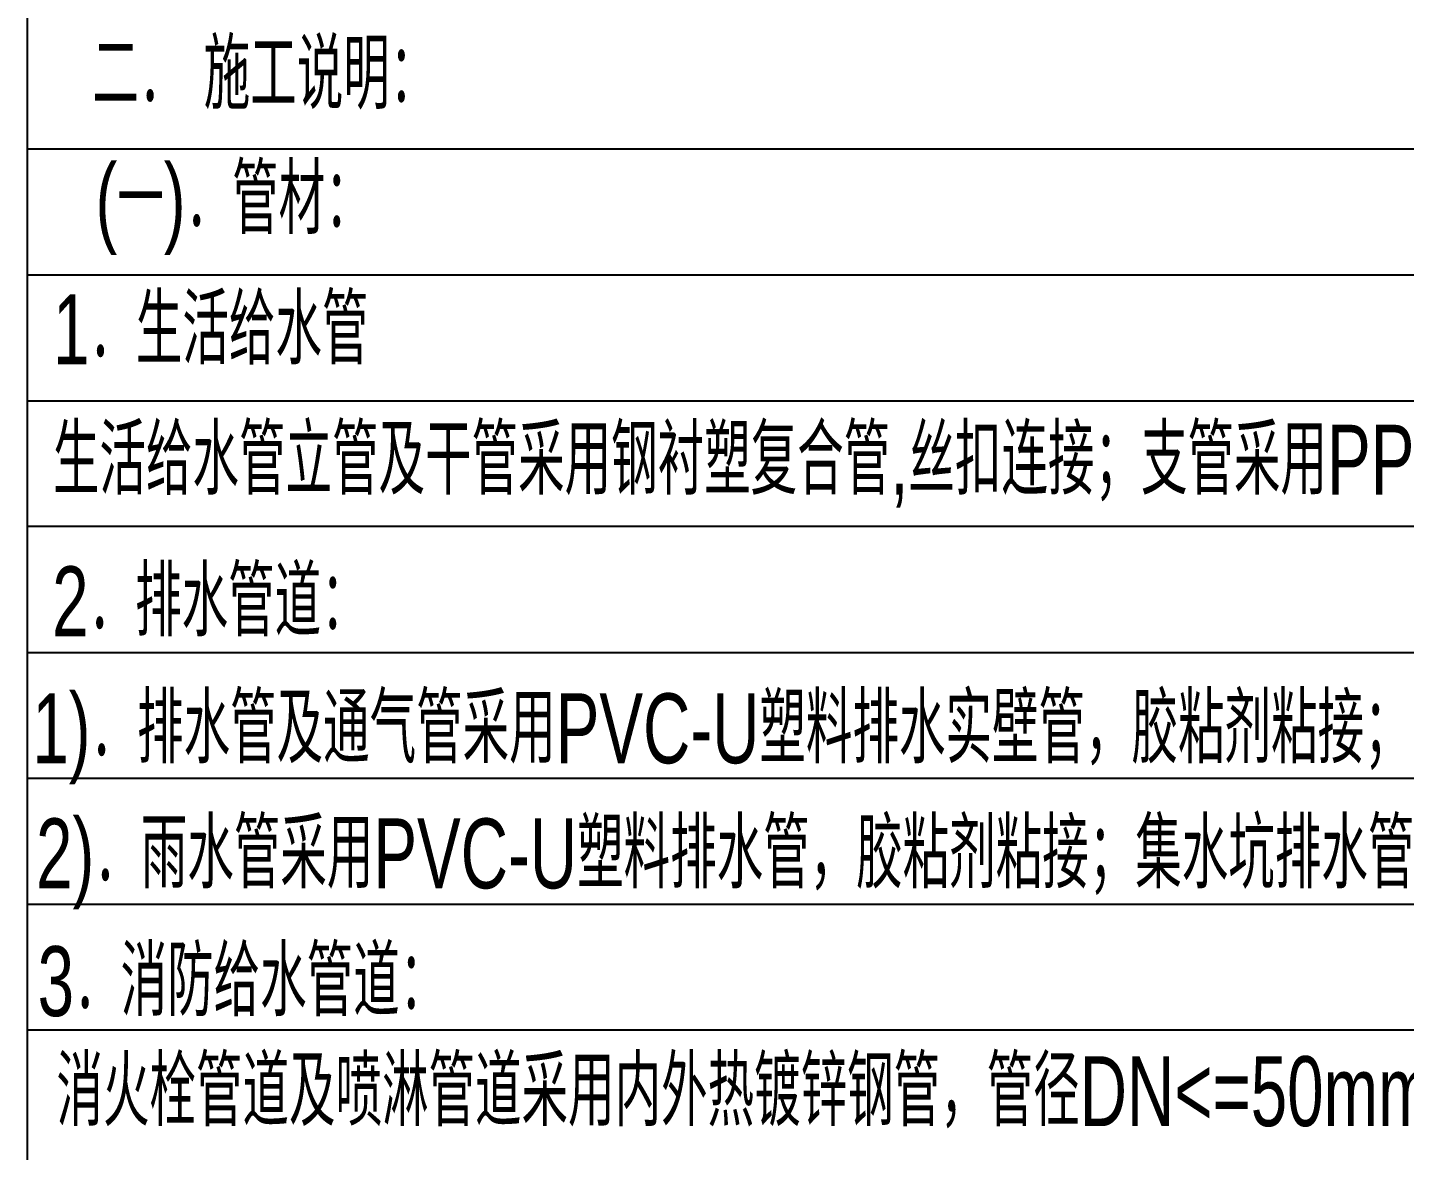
# Model space of a CAD drawing. Extents: x 14168272 to 29396535, y -812963 to 33736.
# Drawn here: x 14608206 to 14618049, y -213669 to -205638 of the extents above; entities that cross this region are included whole.
import ezdxf

# ---------------------------------------------------------------- set-up
doc = ezdxf.new("R2010")
doc.units = 0
doc.header["$LTSCALE"] = 1000
doc.header["$MEASUREMENT"] = 0
doc.layers.add('JZ_0', color=7, linetype='Continuous')
doc.layers.add('JZ_TEXT', color=42, linetype='Continuous')
doc.styles.add('DXF', font='ros.shx', dxfattribs={"width": 0.7, "bigfont": 'hzs.shx'})

msp = doc.modelspace()

# ---------------------------------------------------------------- linework, layer by layer
at = {"layer": 'JZ_0', "color": 8}
for p, q in [((14608205.8, -233295.1), (14608205.8, -184907.1)), ((14625438.8, -206507.1), (14608205.8, -206507.1)), ((14608205.8, -207407.1), (14625438.8, -207407.1)), ((14608205.8, -208307.1), (14625438.8, -208307.1)), ((14625438.8, -209207.1), (14608205.8, -209207.1)), ((14608205.8, -210107.1), (14625438.8, -210107.1)), ((14608205.8, -211007.1), (14625438.8, -211007.1)), ((14608205.8, -211907.1), (14625438.8, -211907.1)), ((14608205.8, -212807.1), (14625438.8, -212807.1))]:
    msp.add_line(p, q, dxfattribs=at)

# ---------------------------------------------------------------- texts
at = {"layer": 'JZ_TEXT', "style": 'DXF', "width": 0.7}
for s, p in [('二． 施工说明：', (14608670.2, -206221.2)), ('(一)．管材：', (14608691.4, -207115)), ('1．生活给水管', (14608387.5, -208046.9)), ('生活给水管立管及干管采用钢衬塑复合管,丝扣连接；支管采用PP-R给水管(管系列S5),热熔连接。', (14608387.5, -208979.1)), ('2．排水管道：', (14608381.9, -209991.9)), ('1)．排水管及通气管采用PVC-U塑料排水实壁管，胶粘剂粘接；', (14608240.1, -210900.1)), ('2)．雨水管采用PVC-U塑料排水管，胶粘剂粘接；集水坑排水管采用热镀锌钢管，丝扣或法兰连接；', (14608266.8, -211794.6)), ('3．消防给水管道：', (14608278.1, -212708.2)), ('消火栓管道及喷淋管道采用内外热镀锌钢管，管径DN<=50mm采用螺纹和卡扣连接，', (14608412.2, -213495.1))]:
    msp.add_text(s, height=500, dxfattribs=at).set_placement(p)

doc.saveas('drawing.dxf')
